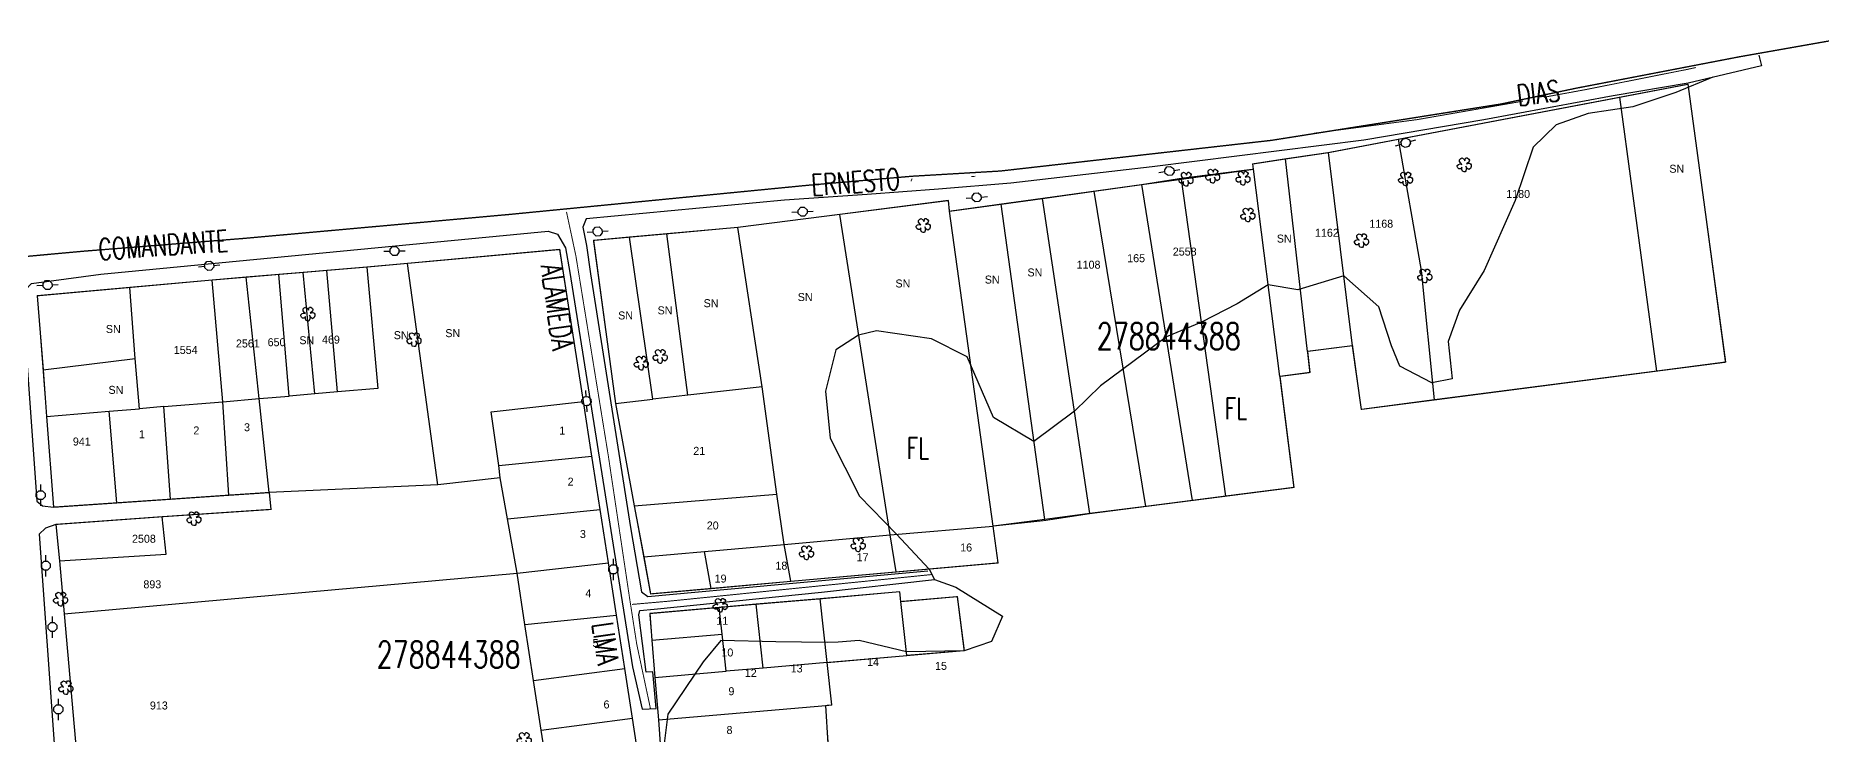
# Model space of a CAD drawing. Header units: millimetres. Extents: x 203684 to 206468, y 4869193 to 4871613.
# Drawn here: x 203864 to 204198.8, y 4871469.6 to 4871600.7 of the extents above; entities that cross this region are included whole.
import ezdxf
from ezdxf.enums import TextEntityAlignment as Align

# ---------------------------------------------------------------- set-up
doc = ezdxf.new("R2010")
doc.units = ezdxf.units.MM
for name, color, linetype in [('CD_MALHA_LOTES', 7, 'Continuous'), ('CD_TXT_QUADRA', 7, 'Continuous'), ('LM-LIM-SETOR-FISCAL', 250, 'Continuous'), ('LT-POSTES', 7, 'Continuous'), ('RU-QUADRA', 210, 'Continuous'), ('SV-EIXO-RUA-N-PAV', 6, 'Continuous'), ('SV-RUA-NAO-PAV', 7, 'Continuous'), ('SV-RUA-PAVIM', 7, 'Continuous'), ('SV-TXT-RUA-N-PAV', 7, 'Continuous'), ('SV-TXT-RUA-PAV', 7, 'Continuous'), ('Th_NmrPort', 1, 'Continuous'), ('VG-ARVORE-ISOLADA', 90, 'Continuous'), ('VG-ORLA-VEGETACAO', 90, 'Continuous'), ('VG-TXT-VEGETACAO', 90, 'Continuous')]:
    doc.layers.add(name, color=color, linetype=linetype)
doc.styles.add('ARIAL', font='simplex.shx')

# ---------------------------------------------------------------- blocks, each defined once
blk = doc.blocks.new('COD092', base_point=(204504.092239, 4871060.025635))
at = {"layer": 'LT-POSTES'}
blk.add_line((204504.922233, 4871060.022296), (204506.0889, 4871060.022296), dxfattribs=at)
blk.add_lwpolyline([(204502.0889, 4871060.022296), (204503.255567, 4871060.022296), (204503.255567, 4871060.35563), (204503.755567, 4871060.85563), (204504.422233, 4871060.85563), (204504.922233, 4871060.35563), (204504.922233, 4871059.688963), (204504.422233, 4871059.188963), (204503.755567, 4871059.188963), (204503.255567, 4871059.688963), (204503.255567, 4871060.022296)], dxfattribs=at)
blk = doc.blocks.new('COD208', base_point=(204517.498181, 4871042.194979))
at = {"layer": 'VG-ARVORE-ISOLADA'}
blk.add_lwpolyline([(204517.064848, 4871042.628313), (204516.739848, 4871042.844979), (204516.739848, 4871043.169979), (204516.956515, 4871043.386646), (204517.173181, 4871043.494979), (204517.389848, 4871043.494979), (204517.606515, 4871043.278312), (204517.714848, 4871042.953312), (204517.606515, 4871042.628313), (204517.823181, 4871042.844979), (204518.148181, 4871043.061646), (204518.473181, 4871043.061646), (204518.689848, 4871042.844979), (204518.798181, 4871042.628313), (204518.581515, 4871042.194979), (204518.256515, 4871042.086646), (204518.581515, 4871041.978313), (204518.798181, 4871041.869979), (204518.798181, 4871041.653313), (204518.581515, 4871041.328313), (204518.364848, 4871041.219979), (204518.039848, 4871041.328313), (204517.714848, 4871041.761646), (204517.823181, 4871041.219979), (204517.714848, 4871041.003313), (204517.498181, 4871040.894979), (204517.173181, 4871040.894979), (204516.848182, 4871041.003313), (204516.631515, 4871041.328313), (204516.848182, 4871041.653313), (204517.281515, 4871041.869979), (204516.848182, 4871041.761646), (204516.414848, 4871041.869979), (204516.198182, 4871041.978313), (204516.198182, 4871042.194979), (204516.306515, 4871042.519979), (204516.631515, 4871042.628313)], close=True, dxfattribs=at)

msp = doc.modelspace()

# ---------------------------------------------------------------- linework, layer by layer
at = {"layer": 'CD_MALHA_LOTES'}
for points in [[(204160.97, 4871589.16), (204173.76, 4871591.6)], [(204173.76, 4871591.6), (204180.77, 4871539.43)], [(204119.51, 4871581.28), (204160.97, 4871589.16)], [(204167.92, 4871537.77), (204160.97, 4871589.16)], [(204106.36, 4871578.78), (204119.51, 4871581.28)], [(204126.25, 4871532.36), (204123.79, 4871556.67), (204119.51, 4871581.28)], [(204092.18, 4871576.66), (204098.32, 4871577.61)], [(204092.3, 4871575.67), (204092.18, 4871576.66)], [(204098.32, 4871577.61), (204106.36, 4871578.78)], [(204102.41, 4871541.47), (204098.32, 4871577.61)], [(204110.9, 4871542.55), (204106.36, 4871578.78)], [(204071.37, 4871572.77), (204078.81, 4871573.8)], [(204078.81, 4871573.8), (204092.3, 4871575.67)], [(204087.14, 4871514.31), (204078.81, 4871573.8)], [(204097.22, 4871536.77), (204092.3, 4871575.67)], [(204035.1, 4871569.76), (204014.76, 4871567.18)], [(204035.34, 4871567.78), (204035.1, 4871569.76)], [(204044.98, 4871569.12), (204052.76, 4871570.19)], [(204052.76, 4871570.19), (204062.42, 4871571.53)], [(204061.64, 4871511.04), (204052.76, 4871570.19)], [(204062.42, 4871571.53), (204071.37, 4871572.77)], [(204072.14, 4871512.39), (204062.42, 4871571.53)], [(204080.9, 4871513.51), (204071.37, 4871572.77)], [(204014.76, 4871567.18), (203995.61, 4871564.75)], [(204024.17, 4871507.08), (204014.76, 4871567.18)], [(204035.34, 4871567.78), (204044.98, 4871569.12)], [(204043.48, 4871508.71), (204035.34, 4871567.78)], [(204053.16, 4871509.95), (204044.98, 4871569.12)], [(203982.32, 4871563.54), (203975.34, 4871562.9)], [(203995.61, 4871564.75), (203982.32, 4871563.54)], [(203986.29, 4871533.24), (203982.32, 4871563.54)], [(204000.2, 4871534.81), (203995.61, 4871564.75)], [(203962.28, 4871560.58), (203933.68, 4871557.98)], [(203966.68, 4871532.09), (203962.28, 4871560.58)], [(203975.34, 4871562.9), (203968.55, 4871562.28)], [(203968.55, 4871562.28), (203972.71, 4871531.7)], [(203979.71, 4871532.49), (203975.34, 4871562.9)], [(203918.61, 4871556.67), (203914.17, 4871556.29)], [(203926.07, 4871557.29), (203918.61, 4871556.67)], [(203920.55, 4871533.86), (203918.61, 4871556.67)], [(203933.68, 4871557.98), (203926.07, 4871557.29)], [(203926.07, 4871557.29), (203928.12, 4871534.5)], [(203939.39, 4871516.46), (203933.68, 4871557.98)], [(203881.65, 4871553.46), (203864.3, 4871551.89)], [(203897.07, 4871554.86), (203881.65, 4871553.46)], [(203882.65, 4871540.16), (203881.65, 4871553.46)], [(203903.46, 4871555.39), (203897.07, 4871554.86)], [(203899.06, 4871532.04), (203897.07, 4871554.86)], [(203909.56, 4871555.91), (203903.46, 4871555.39)], [(203905.89, 4871532.62), (203903.46, 4871555.39)], [(203914.17, 4871556.29), (203909.56, 4871555.91)], [(203911.51, 4871533.09), (203909.56, 4871555.91)], [(203916.36, 4871533.5), (203914.17, 4871556.29)], [(203864.3, 4871551.89), (203865.37, 4871538.01)], [(203865.37, 4871538.01), (203882.65, 4871540.16)], [(203883.46, 4871530.72), (203882.65, 4871540.16)], [(204110.9, 4871542.55), (204102.41, 4871541.47)], [(204102.41, 4871541.47), (204102.85, 4871537.49)], [(204112.54, 4871530.59), (204110.9, 4871542.55)], [(203865.37, 4871538.01), (203866.04, 4871529.24)], [(204102.85, 4871537.49), (204097.22, 4871536.77)], [(204097.22, 4871536.77), (204099.86, 4871515.94)], [(204167.92, 4871537.77), (204126.25, 4871532.36)], [(204180.77, 4871539.43), (204167.92, 4871537.77)], [(203905.89, 4871532.62), (203911.51, 4871533.09)], [(203916.36, 4871533.5), (203911.51, 4871533.09)], [(203920.55, 4871533.86), (203916.36, 4871533.5)], [(203928.12, 4871534.5), (203920.55, 4871533.86)], [(203986.29, 4871533.24), (203979.71, 4871532.49)], [(204000.2, 4871534.81), (203986.29, 4871533.24)], [(204002.95, 4871514.7), (204000.2, 4871534.81)], [(203866.04, 4871529.24), (203877.8, 4871530.24)], [(203877.8, 4871530.24), (203883.46, 4871530.72)], [(203879.22, 4871513.09), (203877.8, 4871530.24)], [(203888.05, 4871531.11), (203883.46, 4871530.72)], [(203888.05, 4871531.11), (203899.06, 4871532.04)], [(203889.25, 4871513.77), (203888.05, 4871531.11)], [(203899.06, 4871532.04), (203905.89, 4871532.62)], [(203900.22, 4871514.53), (203899.06, 4871532.04)], [(203907.77, 4871515.03), (203905.89, 4871532.62)], [(203949.41, 4871530.16), (203966.68, 4871532.09)], [(203950.8, 4871520.08), (203949.41, 4871530.16)], [(203968.27, 4871521.82), (203966.68, 4871532.09)], [(203972.71, 4871531.7), (203979.71, 4871532.49)], [(203972.71, 4871531.7), (203976.21, 4871512.5)], [(204126.25, 4871532.36), (204112.54, 4871530.59)], [(203866.04, 4871529.24), (203867.34, 4871512.28)], [(203950.8, 4871520.08), (203968.27, 4871521.82)], [(203951.09, 4871517.76), (203950.8, 4871520.08)], [(203969.81, 4871511.84), (203968.27, 4871521.82)], [(203939.39, 4871516.46), (203907.77, 4871515.03)], [(203951.09, 4871517.76), (203939.39, 4871516.46)], [(203952.46, 4871510.06), (203951.09, 4871517.76)], [(203867.34, 4871512.28), (203879.22, 4871513.09)], [(203879.22, 4871513.09), (203889.25, 4871513.77)], [(203889.25, 4871513.77), (203900.22, 4871514.53)], [(203900.22, 4871514.53), (203907.77, 4871515.03)], [(203907.77, 4871515.03), (203908.11, 4871511.81)], [(203976.21, 4871512.5), (204002.95, 4871514.7)], [(204004.33, 4871505.27), (204002.95, 4871514.7)], [(204080.9, 4871513.51), (204072.14, 4871512.39)], [(204087.14, 4871514.31), (204080.9, 4871513.51)], [(204099.86, 4871515.94), (204087.14, 4871514.31)], [(203887.69, 4871510.45), (203867.79, 4871509)], [(203908.11, 4871511.81), (203887.69, 4871510.45)], [(203888.47, 4871503.42), (203887.69, 4871510.45)], [(203952.46, 4871510.06), (203969.81, 4871511.84)], [(203954.28, 4871499.86), (203952.46, 4871510.06)], [(203971.36, 4871501.8), (203969.81, 4871511.84)], [(203976.21, 4871512.5), (203977.98, 4871502.91)], [(204053.16, 4871509.95), (204043.48, 4871508.71)], [(204061.64, 4871511.04), (204053.16, 4871509.95)], [(204072.14, 4871512.39), (204061.64, 4871511.04)], [(203867.79, 4871509), (203868.48, 4871502.2)], [(204004.33, 4871505.27), (204024.17, 4871507.08)], [(204024.17, 4871507.08), (204043.48, 4871508.71)], [(204025.33, 4871500.11), (204024.17, 4871507.08)], [(204044.44, 4871501.82), (204043.48, 4871508.71)], [(203868.48, 4871502.2), (203888.47, 4871503.42)], [(203977.98, 4871502.91), (203989.39, 4871503.93)], [(203977.98, 4871502.91), (203979.25, 4871496)], [(203989.39, 4871503.93), (204004.33, 4871505.27)], [(203990.65, 4871497.02), (203989.39, 4871503.93)], [(204005.6, 4871498.35), (204004.33, 4871505.27)], [(203868.48, 4871502.2), (203869.36, 4871492.24)], [(203869.36, 4871492.24), (203954.28, 4871499.86)], [(203954.28, 4871499.86), (203971.36, 4871501.8)], [(203955.73, 4871490.26), (203954.28, 4871499.86)], [(203972.87, 4871492), (203971.36, 4871501.8)], [(204005.6, 4871498.35), (204025.33, 4871500.11)], [(204025.33, 4871500.11), (204044.44, 4871501.82)], [(203979.25, 4871496), (203990.65, 4871497.02)], [(203990.65, 4871497.02), (204005.6, 4871498.35)], [(204025.98, 4871496.4), (204011.04, 4871495.04)], [(204026.19, 4871494.57), (204025.98, 4871496.4)], [(203992.15, 4871493.43), (203979.11, 4871492.28)], [(203999.08, 4871494.04), (203992.15, 4871493.43)], [(203992.7, 4871488.44), (203992.15, 4871493.43)], [(204011.04, 4871495.04), (203999.08, 4871494.04)], [(204000.41, 4871482.08), (203999.08, 4871494.04)], [(204012.36, 4871483.12), (204011.04, 4871495.04)], [(204026.19, 4871494.57), (204036.75, 4871495.48)], [(204027.32, 4871484.4), (204026.19, 4871494.57)], [(204036.75, 4871495.48), (204038.04, 4871485.33)], [(203869.36, 4871492.24), (203872.47, 4871456.91)], [(203955.73, 4871490.26), (203972.87, 4871492)], [(203957.35, 4871479.77), (203955.73, 4871490.26)], [(203974.42, 4871481.98), (203972.87, 4871492)], [(203979.11, 4871492.28), (203979.52, 4871487.3)], [(203979.52, 4871487.3), (203992.7, 4871488.44)], [(203979.52, 4871487.3), (203980.09, 4871480.32)], [(203993.47, 4871481.48), (203992.7, 4871488.44)], [(204012.36, 4871483.12), (204000.41, 4871482.08)], [(204012.36, 4871483.12), (204027.32, 4871484.4)], [(204013.25, 4871475.16), (204012.36, 4871483.12)], [(204038.04, 4871485.33), (204027.32, 4871484.4)], [(203957.35, 4871479.77), (203974.42, 4871481.98)], [(203958.79, 4871470.43), (203957.35, 4871479.77)], [(203975.86, 4871472.68), (203974.42, 4871481.98)], [(203980.09, 4871480.32), (203993.47, 4871481.48)], [(203980.09, 4871480.32), (203980.78, 4871472.35)], [(204000.41, 4871482.08), (203993.47, 4871481.48)], [(203958.79, 4871470.43), (203975.86, 4871472.68)], [(203977.07, 4871464.83), (203975.86, 4871472.68)], [(203980.78, 4871472.35), (204012.1, 4871475.06)], [(204012.1, 4871475.06), (204013.25, 4871475.16)], [(204012.59, 4871467.9), (204012.1, 4871475.06)], [(203960.02, 4871462.53), (203958.79, 4871470.43)], [(203980.78, 4871472.35), (203981.27, 4871465.2)]]:
    msp.add_lwpolyline(points, dxfattribs=at)
at = {"layer": 'LM-LIM-SETOR-FISCAL', "const_width": 0.25}
msp.add_lwpolyline([(204205.13, 4871600.58), (204183.45, 4871596.75), (204152.8, 4871590.85), (204138.74, 4871587.89), (204095.7, 4871581.07), (204044.82, 4871575.31), (204028.23, 4871574.33), (204008.76, 4871572.64), (203952.73, 4871567.16), (203902.89, 4871562.66), (203872.94, 4871560.27), (203846.61, 4871557.86), (203750.62, 4871550.14), (203739.94, 4871548.74), (203683.96, 4871543.38), (203691.4, 4871461.56), (203701.64, 4871353.3), (203707.37, 4871285.05), (203709.08, 4871265.2), (203718.01, 4871175.77)], dxfattribs=at)
at = {"layer": 'RU-QUADRA'}
msp.add_lwpolyline([(204025.33, 4871500.11, 0.18, 0.18, 0), (204005.6, 4871498.35, 0.18, 0.18, 0), (203990.65, 4871497.02, 0.18, 0.18, 0), (203979.25, 4871496, 0.18, 0.18, 0), (203977.98, 4871502.91, 0.18, 0.18, 0), (203976.21, 4871512.5, 0.18, 0.18, 0), (203972.71, 4871531.7, 0.18, 0.18, 0), (203968.55, 4871562.28, 0.18, 0.18, 0), (203975.34, 4871562.9, 0.18, 0.18, 0), (203982.33, 4871563.52, 0.18, 0.18, 0), (203995.61, 4871564.75, 0.18, 0.18, 0), (204014.76, 4871567.18, 0.18, 0.18, 0), (204035.1, 4871569.76, 0.18, 0.18, 0), (204035.34, 4871567.78, 0.18, 0.18, 0), (204044.98, 4871569.12, 0.18, 0.18, 0), (204052.76, 4871570.19, 0.18, 0.18, 0), (204062.42, 4871571.53, 0.18, 0.18, 0), (204071.37, 4871572.77, 0.18, 0.18, 0), (204078.79, 4871573.95, 0.18, 0.18, 0), (204092.3, 4871575.67, 0.18, 0.18, 0), (204092.18, 4871576.66, 0.18, 0.18, 0), (204098.32, 4871577.61, 0.18, 0.18, 0), (204106.36, 4871578.78, 0.18, 0.18, 0), (204119.51, 4871581.28, 0.18, 0.18, 0), (204160.97, 4871589.16, 0.18, 0.18, 0), (204173.76, 4871591.6, 0.18, 0.18, 0), (204180.77, 4871539.43, 0.18, 0.18, 0), (204167.92, 4871537.77, 0.18, 0.18, 0), (204126.25, 4871532.36, 0.18, 0.18, 0), (204112.54, 4871530.59, 0.18, 0.18, 0), (204110.9, 4871542.55, 0.18, 0.18, 0), (204102.41, 4871541.47, 0.18, 0.18, 0), (204102.85, 4871537.49, 0.18, 0.18, 0), (204097.22, 4871536.77, 0.18, 0.18, 0), (204099.86, 4871515.94, 0.18, 0.18, 0), (204087.14, 4871514.31, 0.18, 0.18, 0), (204080.9, 4871513.51, 0.18, 0.18, 0), (204072.14, 4871512.39, 0.18, 0.18, 0), (204061.64, 4871511.04, 0.18, 0.18, 0), (204053.19, 4871509.75, 0.18, 0.18, 0), (204043.48, 4871508.71, 0.18, 0.18, 0), (204044.44, 4871501.82, 0.18, 0.18, 0)], format="xyseb", close=True, dxfattribs=at)
for points in [[(203872.47, 4871456.91, 0.18, 0.18, 0), (203869.36, 4871492.24, 0.18, 0.18, 0), (203868.48, 4871502.2, 0.18, 0.18, 0), (203867.79, 4871509, 0.18, 0.18, 0), (203887.69, 4871510.45, 0.18, 0.18, 0), (203908.11, 4871511.81, 0.18, 0.18, 0), (203907.77, 4871515.03, 0.18, 0.18, 0), (203900.22, 4871514.53, 0.18, 0.18, 0), (203889.25, 4871513.77, 0.18, 0.18, 0), (203879.22, 4871513.09, 0.18, 0.18, 0), (203867.34, 4871512.28, 0.18, 0.18, 0), (203866.04, 4871529.24, 0.18, 0.18, 0), (203865.37, 4871538.01, 0.18, 0.18, 0), (203864.3, 4871551.89, 0.18, 0.18, 0), (203881.65, 4871553.46, 0.18, 0.18, 0), (203897.07, 4871554.86, 0.18, 0.18, 0), (203903.46, 4871555.39, 0.18, 0.18, 0), (203909.56, 4871555.91, 0.18, 0.18, 0), (203914.17, 4871556.29, 0.18, 0.18, 0), (203918.61, 4871556.67, 0.18, 0.18, 0), (203926.07, 4871557.29, 0.18, 0.18, 0), (203933.68, 4871557.98, 0.18, 0.18, 0), (203962.28, 4871560.58, 0.18, 0.18, 0), (203966.68, 4871532.09, 0.18, 0.18, 0), (203968.27, 4871521.82, 0.18, 0.18, 0), (203969.81, 4871511.84, 0.18, 0.18, 0), (203971.36, 4871501.8, 0.18, 0.18, 0), (203972.87, 4871492, 0.18, 0.18, 0), (203974.42, 4871481.98, 0.18, 0.18, 0), (203975.86, 4871472.68, 0.18, 0.18, 0), (203977.07, 4871464.83, 0.18, 0.18, 0)], [(203981.27, 4871465.2, 0.18, 0.18, 0), (203980.78, 4871472.35, 0.18, 0.18, 0), (203980.09, 4871480.32, 0.18, 0.18, 0), (203979.52, 4871487.3, 0.18, 0.18, 0), (203979.11, 4871492.28, 0.18, 0.18, 0), (203992.15, 4871493.43, 0.18, 0.18, 0), (203999.08, 4871494.04, 0.18, 0.18, 0), (204011.04, 4871495.04, 0.18, 0.18, 0), (204025.98, 4871496.4, 0.18, 0.18, 0)]]:
    msp.add_lwpolyline(points, format="xyseb", dxfattribs=at)
at = {"layer": 'RU-QUADRA', "const_width": 0.18}
msp.add_lwpolyline([(204025.98, 4871496.4), (204026.19, 4871494.57), (204036.75, 4871495.48), (204038.04, 4871485.33), (204027.32, 4871484.4), (204012.36, 4871483.12), (204013.25, 4871475.16), (204012.1, 4871475.06), (204012.59, 4871467.9)], dxfattribs=at)
at = {"layer": 'SV-EIXO-RUA-N-PAV', "linetype": 'Continuous', "const_width": 0.18}
for points in [[(204146.74, 4871589.15), (204154.44, 4871590.56), (204173.69, 4871594.39), (204175.25, 4871594.73)], [(204103.67, 4871582.4), (204123.01, 4871584.96), (204141.44, 4871588.18), (204142.84, 4871588.44)], [(204028.31, 4871573.89), (204028.09, 4871573.4)], [(204039.4, 4871574.3), (204040.11, 4871574.32), (204040.17, 4871574.33)], [(203963.51, 4871567.65), (203965.27, 4871559.41), (203971.36, 4871521.84), (203975.31, 4871495.38), (203976.68, 4871486.55), (203979.27, 4871474.38)], [(203975.77, 4871494.01), (203982.61, 4871494.61), (204032.12, 4871499.63)]]:
    msp.add_lwpolyline(points, dxfattribs=at)
at = {"layer": 'SV-RUA-NAO-PAV'}
for points in [[(204187.02, 4871597.03, 4.14), (204187.53, 4871595.06, 4.14), (204173.79, 4871591.78, 4.1), (204159.73, 4871589.43, 4.4), (204135.5, 4871584.89, 4.42), (204113.02, 4871581.09, 4.69), (204073.28, 4871576.1, 5.17), (204046.83, 4871573.02, 5.28), (204033.28, 4871571.91, 5.65), (204019.91, 4871570.9, 5.65), (204004.39, 4871569.87, 5.81), (203967.17, 4871566.35, 5.86), (203966.6, 4871564.78, 5.94), (203967.28, 4871561.37, 6), (203968, 4871556.03, 5.84), (203975.54, 4871508.46, 5.46), (203977.56, 4871496.4, 5.3), (203978.74, 4871495.51, 5.25), (204003.21, 4871497.72, 4.64), (204031.27, 4871500.3, 4.34)], [(203863.23, 4871554.21, 7.01), (203876.19, 4871555.96, 6.72), (203960.1, 4871564.04, 6.05), (203961.8, 4871563.44, 6.05), (203963.35, 4871560.92, 6.05), (203964.14, 4871556.26, 6.05), (203975.88, 4871482.29, 5.22), (203977.7, 4871474.35, 4.8), (203980.32, 4871474.48, 4.8), (203979.7, 4871481.34, 4.93), (203978.46, 4871481.31, 5.17), (203977.05, 4871492.07, 5.28), (203977.26, 4871492.85, 5.28), (203979.92, 4871493.09, 5.28), (204011.32, 4871496.34, 4.45), (204032.5, 4871498.66, 4.1)], [(203864.2, 4871513.36, 7.17), (203865.28, 4871512.52, 7.17), (203867.34, 4871512.28, 7.17), (203879.22, 4871513.09, 7.17), (203889.25, 4871513.77, 7.17), (203900.22, 4871514.53, 7.17), (203907.77, 4871515.03, 7.17), (203908.11, 4871511.81, 7.17), (203887.69, 4871510.45, 7.17), (203867.79, 4871509, 7.17), (203865.83, 4871508.29, 7.17), (203864.65, 4871507.18, 7.17)]]:
    msp.add_polyline3d(points, dxfattribs=at)
at = {"layer": 'SV-RUA-PAVIM'}
for points in [[(203863.23, 4871554.21, 7.14), (203861.95, 4871552.9, 7.17), (203861.57, 4871550.24, 7.17), (203864.2, 4871513.36, 7.17)], [(203864.65, 4871507.18, 7.17), (203867.51, 4871467.07, 6.74), (203874.15, 4871387.59, 6.32), (203875.72, 4871358.33, 6.16), (203876.35, 4871356.92, 6.16), (203878.36, 4871356.61, 6.08)]]:
    msp.add_polyline3d(points, dxfattribs=at)
at = {"layer": 'VG-ORLA-VEGETACAO'}
msp.add_polyline3d([(204178.44, 4871592.94, 11.01), (204171.48, 4871590.05, 11.01), (204163.41, 4871587.33, 11.01), (204155.06, 4871586.11, 11.01), (204149.05, 4871584, 11.01), (204144.73, 4871579.78, 11.01), (204141.36, 4871569.79, 11.03), (204135.56, 4871556.64, 11.78), (204130.96, 4871549.2, 11.78), (204128.83, 4871543.33, 11.78), (204129.53, 4871536.35, 11.78), (204125.75, 4871535.61, 11.78), (204119.74, 4871538.69, 12.05), (204118.19, 4871542.5, 12.05), (204115.82, 4871549.85, 12.05), (204109.26, 4871555.67, 12.05), (204100.6, 4871553.02, 11.67), (204095.06, 4871553.96, 11.43), (204089.24, 4871550.41, 11.43), (204082.55, 4871546.98, 11.33), (204075.98, 4871544.22, 11.27), (204063.63, 4871535.03, 11.25), (204058.76, 4871530.25, 11.25), (204051.13, 4871524.57, 11.25), (204043.56, 4871529.1, 11.25), (204038.63, 4871540.48, 10.98), (204031.91, 4871543.82, 10.98), (204021.65, 4871545.36, 10.95), (204018.25, 4871544.54, 10.95), (204013.99, 4871541.8, 10.66), (204012.08, 4871534, 10.66), (204012.94, 4871525.17, 10.66), (204018.45, 4871514.31, 10.13), (204025.39, 4871507.19, 10.13), (204031.48, 4871500.61, 10.13), (204032.5, 4871498.66, 10.13), (204036.53, 4871497.27, 10.13), (204045.23, 4871491.78, 10.15), (204043.2, 4871487.08, 10.39), (204038.04, 4871485.33, 10.39), (204027.24, 4871485.09, 10.69), (204018.41, 4871487.22, 10.69), (204014.45, 4871486.91, 10.66), (204012.4, 4871486.89, 10.66), (204002.74, 4871486.97, 10.13), (203992.43, 4871487.22, 10.07), (203989.15, 4871483.21, 9.73), (203982.48, 4871473.42, 11.3), (203981.3, 4871463.93, 11.3)], dxfattribs=at)

# ---------------------------------------------------------------- block references
at = {"layer": 'LT-POSTES'}
for p, rotation in [((204120.83, 4871580.61, 4.34), 16), ((204076.54, 4871575.32, 4.8), 8), ((204040.42, 4871570.37, 5.06), 5), ((204007.79, 4871567.69, 5.44), 2), ((203969.36, 4871563.98, 5.81), 4), ((203931.27, 4871560.32, 6.16), 1), ((203896.51, 4871557.54, 6.66), 5), ((203866.23, 4871553.93, 6.77), 2), ((203967.26, 4871532.14, 6), 94), ((203864.94, 4871514.5, 6.93), 90), ((203865.89, 4871501.27, 7.01), 90), ((203972.28, 4871500.58, 5.46), 270), ((203867.15, 4871489.77, 6.66), 90), ((203868.25, 4871474.33, 6.82), 90)]:
    msp.add_blockref('COD092', p, dxfattribs=dict(at, rotation=rotation))
at = {"layer": 'VG-ARVORE-ISOLADA', "rotation": 90}
for p in [(204131.8, 4871576.46, 9.14), (204079.65, 4871573.77, 7.97), (204084.66, 4871574.35, 7.97), (204090.34, 4871573.97, 7.97), (204120.82, 4871573.83, 9.46), (204030.39, 4871565.08, 8.88), (204091.25, 4871567.07, 7.97), (204112.55, 4871562.24, 9.14), (204124.42, 4871555.62, 9.73), (203915.01, 4871548.46, 12.37), (203934.93, 4871543.68, 12.53), (203977.52, 4871539.27, 8.85), (203981.06, 4871540.53, 8.85), (203893.67, 4871510.1, 11.25), (204018.18, 4871505.19, 10.55), (204008.49, 4871503.69, 10.13), (203868.66, 4871495.01, 11.25), (203992.33, 4871493.85, 11.91), (203869.65, 4871478.39, 12.5), (203955.56, 4871468.67, 9.36)]:
    msp.add_blockref('COD208', p, dxfattribs=at)

# ---------------------------------------------------------------- texts
at = {"layer": 'CD_TXT_QUADRA', "style": 'ARIAL', "width": 0.7}
for p in [(204062.92, 4871541.82), (203927.93, 4871482.1)]:
    msp.add_text('278844388', height=5, dxfattribs=at).set_placement(p)
at = {"layer": 'SV-TXT-RUA-N-PAV', "style": 'ARIAL', "width": 0.7}
for s, p in [('ALAMEDA', (203958.67, 4871557.53)), ('LIMA', (203968.26, 4871490.37))]:
    msp.add_text(s, height=4, rotation=278, dxfattribs=at).set_placement(p)
at = {"layer": 'SV-TXT-RUA-PAV', "style": 'ARIAL', "width": 0.7}
for s, rotation, p in [('DIAS', 7, (204141.97, 4871587.47)), ('ERNESTO', 4, (204009.53, 4871570.67)), ('COMANDANTE', 4, (203875.89, 4871558.58))]:
    msp.add_text(s, height=4, rotation=rotation, dxfattribs=at).set_placement(p)
at = {"layer": 'Th_NmrPort', "color": 1}
for s, p in [('SN', (204170.27, 4871575.74)), ('1180', (204139.69, 4871571.01)), ('SN', (204096.68, 4871562.64)), ('1162', (204103.84, 4871563.73)), ('1168', (204114.03, 4871565.43)), ('165', (204068.63, 4871558.96)), ('2558', (204077.18, 4871560.2)), ('SN', (204049.94, 4871556.29)), ('1108', (204059.16, 4871557.74)), ('SN', (204025.19, 4871554.22)), ('SN', (204041.93, 4871554.95)), ('SN', (203980.59, 4871549.17)), ('SN', (203989.22, 4871550.52)), ('SN', (204006.87, 4871551.68)), ('SN', (203877.15, 4871545.68)), ('SN', (203973.2, 4871548.22)), ('2561', (203901.54, 4871542.96)), ('650', (203907.48, 4871543.2)), ('SN', (203913.43, 4871543.57)), ('469', (203917.67, 4871543.69)), ('SN', (203931.13, 4871544.52)), ('SN', (203940.79, 4871544.9)), ('1554', (203889.89, 4871541.75)), ('SN', (203877.65, 4871534.26)), ('1', (203883.35, 4871525.93)), ('2', (203893.56, 4871526.65)), ('3', (203903.06, 4871527.25)), ('1', (203962.16, 4871526.62)), ('941', (203870.97, 4871524.57)), ('21', (203987.28, 4871522.82)), ('2', (203963.72, 4871517.04)), ('20', (203989.81, 4871508.82)), ('2508', (203882.06, 4871506.33)), ('3', (203966.03, 4871507.22)), ('17', (204017.91, 4871502.87)), ('16', (204037.32, 4871504.69)), ('19', (203991.28, 4871498.86)), ('18', (204002.68, 4871501.29)), ('893', (203884.19, 4871497.79)), ('4', (203967.06, 4871496.11)), ('11', (203991.6, 4871490.94)), ('5', (203968.39, 4871486.77)), ('10', (203992.55, 4871485)), ('13', (204005.55, 4871482)), ('14', (204019.87, 4871483.21)), ('15', (204032.61, 4871482.49)), ('12', (203996.94, 4871481.15)), ('6', (203970.45, 4871475.25)), ('9', (203993.87, 4871477.73)), ('913', (203885.41, 4871475.05)), ('8', (203993.51, 4871470.45))]:
    msp.add_text(s, height=1.5, dxfattribs=at).set_placement(p, align=Align.MIDDLE_LEFT)
at = {"layer": 'VG-TXT-VEGETACAO', "style": 'ARIAL', "width": 0.7}
for p in [(204086.92, 4871528.78, 3.69), (204027.3, 4871521.33, 3.69)]:
    msp.add_text('FL', height=4, dxfattribs=at).set_placement(p)

doc.saveas('drawing.dxf')
